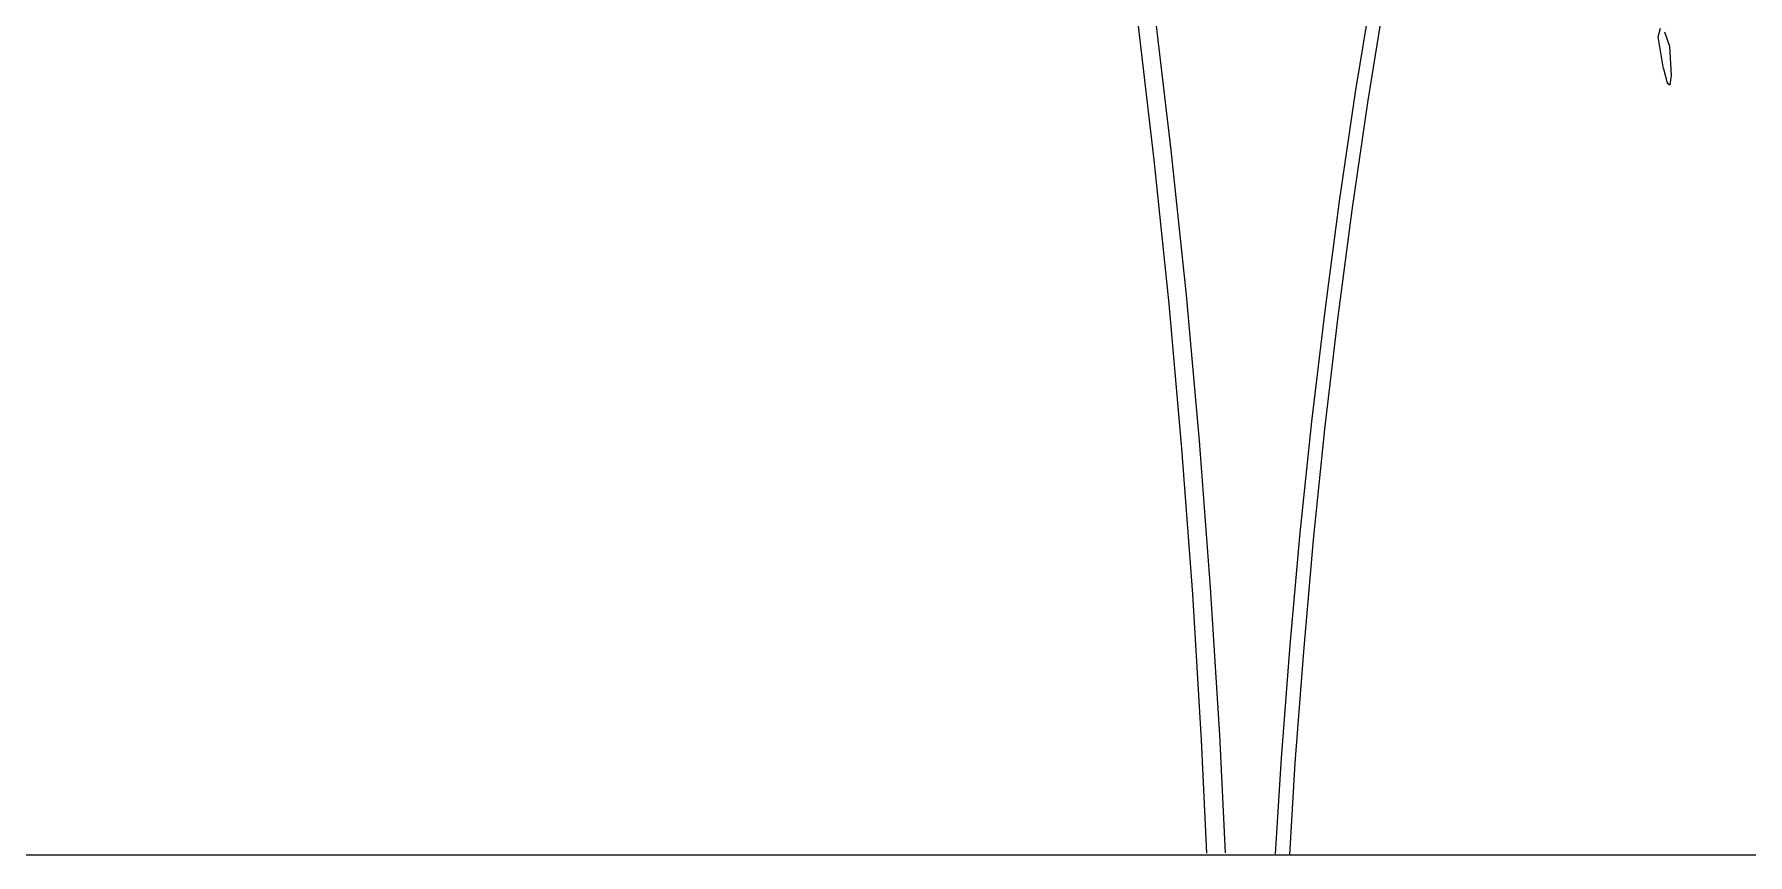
# Model space of a CAD drawing. Header units: inches. Extents: x 4 to 844, y 19 to 530.
# Drawn here: x 11.38 to 16.66, y 144.21 to 146.74 of the extents above; entities that cross this region are included whole.
import ezdxf

# ---------------------------------------------------------------- set-up
doc = ezdxf.new("R2010")
doc.units = ezdxf.units.IN
doc.header["$MEASUREMENT"] = 0
doc.layers.add('HH9B', color=103, linetype='Continuous')

msp = doc.modelspace()

# ---------------------------------------------------------------- linework, layer by layer
at = {"lineweight": 0}
msp.add_line((6.10626, 144.20837), (59.26807, 144.20837), dxfattribs=at)
at = {"layer": 'HH9B', "lineweight": 0}
for p, q in [((15.50109, 146.88662), (15.44741, 146.55677)), ((15.48638, 146.52536), (15.53933, 146.85408)), ((14.88048, 146.37839), (14.82827, 146.82155)), ((14.77606, 146.78677), (14.82753, 146.3481)), ((16.3798, 146.7273), (16.38715, 146.75423)), ((16.39965, 146.74301), (16.4151, 146.69813)), ((16.39598, 146.62858), (16.3798, 146.7273)), ((16.4151, 146.69813), (16.41951, 146.60838)), ((16.39598, 146.62858), (16.40701, 146.58594)), ((16.40701, 146.58594), (16.41583, 146.57921)), ((16.41951, 146.60838), (16.41583, 146.57921)), ((15.44741, 146.55677), (15.39814, 146.22132)), ((15.43785, 146.19327), (15.48638, 146.52536)), ((14.92754, 145.93187), (14.88048, 146.37839)), ((14.82753, 146.3481), (14.87312, 145.90494)), ((15.39814, 146.22132), (15.35329, 145.88363)), ((15.39373, 145.85782), (15.43785, 146.19327)), ((14.87312, 145.90494), (14.9121, 145.45954)), ((14.96798, 145.4831), (14.92754, 145.93187)), ((15.35329, 145.88363), (15.31285, 145.54257)), ((15.35403, 145.519), (15.39373, 145.85782)), ((15.31285, 145.54257), (15.27682, 145.19926)), ((15.00181, 145.03097), (14.96798, 145.4831)), ((15.31873, 145.17794), (15.35403, 145.519)), ((14.9121, 145.45954), (14.94592, 145.01078)), ((15.27682, 145.19926), (15.24593, 144.85371)), ((15.28858, 144.83464), (15.31873, 145.17794)), ((14.94592, 145.01078), (14.97313, 144.56089)), ((15.03048, 144.5766), (15.00181, 145.03097)), ((15.24593, 144.85371), (15.21946, 144.50592)), ((15.26285, 144.49021), (15.28858, 144.83464)), ((14.97313, 144.56089), (14.98951, 144.21364)), ((15.04803, 144.21427), (15.03048, 144.5766)), ((15.21946, 144.50592), (15.20086, 144.21078)), ((15.24551, 144.20836), (15.26285, 144.49021))]:
    msp.add_line(p, q, dxfattribs=at)

doc.saveas('drawing.dxf')
